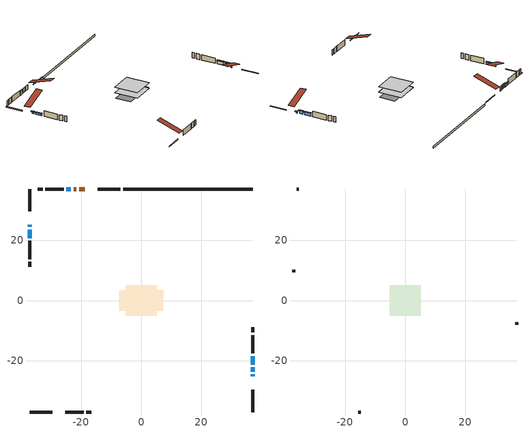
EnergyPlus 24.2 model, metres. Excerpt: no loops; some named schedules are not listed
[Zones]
conditioned space
 floor adiabatic (Floor2 construction): -5.02,-5.02 -5.02,5.02 5.02,5.02 5.02,-5.02 z0.98
 floor adiabatic (AdiabaticFloorConstruction): -5.12,-5.12 -5.12,5.12 5.12,5.12 5.12,-5.12 z0.98
 floor foundation (Slab1 construction): -7.38,-3.41 -7.38,3.41 7.38,3.41 7.38,-3.41 z0
 wall outside (RimJoist1 construction): -6.99,37.1 -14.39,37.1 / -37.1,-37.1 -29.7,-37.1 / -37.1,37.1 -37.1,29.7 / 37.1,-37.1 37.1,-29.7 z0.98:1.28
 wall outside (AdiabaticWallConstruction 1): -18.88,37.1 -20.7,37.1 / -21.63,37.1 -22.54,37.1 z0.98:3.01
 wall outside (AdiabaticWallConstruction): 37.1,-25.21 37.1,-24.6 z0.98:1.59; 37.1,-23.67 37.1,-22.25 / 37.1,-21.32 37.1,-18.48 / -23.46,37.1 -24.89,37.1 z0.98:2.4; -37.1,25.21 -37.1,24.5 / -37.1,23.57 -37.1,20.73 z0.98:1.9
 wall outside (Wall1 construction): -25.81,37.1 -31.86,37.1 / -25.21,-37.1 -19.16,-37.1 / -37.1,19.8 -37.1,13.75 / 37.1,-17.55 37.1,-11.5 z0.98:3.42
 wall outside (Wall2 construction): -32.79,37.1 -34.44,37.1 / -18.23,-37.1 -16.59,-37.1 / -37.1,12.82 -37.1,11.18 / 37.1,-10.57 37.1,-8.93 z0.98:3.42
 wall foundation (FoundationWall1 construction): 37.1,37.1 -6.06,37.1 z0:0.98
 window (WindowConstruction): 37.1,-25.21 37.1,-24.6 z0.98:1.59
 window (WindowConstruction 1): 37.1,-23.67 37.1,-22.25 z0.98:2.4
 window (WindowConstruction 2): 37.1,-21.32 37.1,-18.48 z0.98:2.4
 window (WindowConstruction 3): -23.47,37.1 -24.89,37.1 z0.98:2.4
 window (WindowConstruction 4): -37.1,25.21 -37.1,24.5 z0.98:1.89
 window (WindowConstruction 5): -37.1,23.57 -37.1,20.73 z0.98:1.89
 door (Door): -18.88,37.1 -20.7,37.1 z0.98:3.01
 door (Door 1): -21.63,37.1 -22.54,37.1 z0.98:3.01
 ceiling adiabatic (AdiabaticFloorConstruction): 5.12,-5.12 5.12,5.12 -5.12,5.12 -5.12,-5.12 z0.98
attic - vented
 floor to conditioned space (Floor1 construction Reversed): -5.12,-5.12 -5.12,5.12 5.12,5.12 5.12,-5.12 z3.42
 wall outside (Wall3 construction): -35.37,37.1 -36.17,37.1 / -15.66,-37.1 -14.86,-37.1 / -37.1,10.25 -37.1,9.44 / 37.1,-8 37.1,-7.19 z0.98:3.42
 roof outside (Roof1 construction): -17.95,37.1,3.42 -17.95,27.13,6.74 -15.32,27.13,6.74 -15.32,37.1,3.42; -26.14,-37.1,3.42 -26.14,-27.13,6.74 -28.77,-27.13,6.74 -28.77,-37.1,3.42; -37.1,26.14,3.42 -27.13,26.14,6.74 -27.13,28.77,6.74 -37.1,28.77,3.42; 37.1,-26.14,3.42 27.13,-26.14,6.74 27.13,-28.77,6.74 37.1,-28.77,3.42
shading: 37.1,-24.42 37.1,-25.39 37.71,-25.39 37.71,-24.42 z1.77; 37.1,-22.07 37.1,-23.85 37.71,-23.85 37.71,-22.07 z2.58; 37.1,-18.3 37.1,-21.5 37.71,-21.5 37.71,-18.3 z2.58; -25.07,37.1 -23.29,37.1 -23.29,37.71 -25.07,37.71 z2.58; -37.1,24.32 -37.1,25.39 -37.71,25.39 -37.71,24.32 z2.07; -37.1,20.55 -37.1,23.75 -37.71,23.75 -37.71,20.55 z2.07
[Building]
Building 1: Terrain=Suburbs
[Site:Location]
Windsor AP_ON: Latitude {deg}=42.28; Longitude {deg}=-82.96; Time Zone {hr}=-5; Elevation {m}=190; Keep Site Location Information=Yes
[Site:GroundTemperature:Shallow]
6.34957, 4.46684, 4.31606, 5.20952, 8.79623, 12.3662, 15.4612, 17.4219, 17.5884, 15.9938, 12.9777, 9.51722
[Site:WaterMainsTemperature]
Calculation Method=Schedule; Temperature Schedule=mains temperature schedule
[Material] Roughness=Rough; Thermal Absorptance=0.9
Name | Thickness {m} | Conductivity {W/m-K} | Density {kg/m3} | Specific Heat {J/kg-K} | Solar Absorptance | Visible Absorptance
asphalt or fiberglass shingles | 0.00635 | 0.162714 | 1121.4 | 1465.45 | 0.4 | 0.4
ceiling stud and cavity | 0.1397 | 0.117363 | 65.682 | 1177.47 | 0.7 | 0.7
concrete 4.0 in. | 0.1016 | 1.803125 | 2242.8 | 837.4 | 0.7 | 0.7
concrete 8.0 in. | 0.2032 | 1.803125 | 2242.8 | 837.4 | 0.7 | 0.7
door material | 0.04445 | 0.053851 | 512.64 | 1214.23 | 0.7 | 0.7
exterior vertical ins | 0.00202101 | 0.029427 | 32.04 | 1214.23 | 0.7 | 0.7
floor covering | 0.0127 | 9.015625 | 54.468 | 1339.84 | 0.6 | 0.6
floor covering 1 | 0.0127 | 0.0433444 | 54.468 | 1339.84 | 0.6 | 0.6
floor rigid ins; wall rigid ins | 0.512978 | 0.029427 | 32.04 | 1214.23 | 0.7 | 0.7
floor stud and cavity | 0.0889 | 0.340671 | 50.32683 | 1063.81 | 0.7 | 0.7
floor stud and cavity 1 | 0.1397 | 1.75129 | 37.0049 | 1207.88 | 0.7 | 0.7
furniture material conditioned space 1 | 0.1524 | 0.115458 | 640.8 | 1214.23 | 0.6 | 0.6
gypsum board | 0.00254 | 0.160291 | 801 | 837.4 | 0.6 | 0.6
gypsum board 1 | 0.0127 | 0.160291 | 801 | 837.4 | 0.6 | 0.6
gypsum board 2 | 0.0127 | 0.160291 | 801 | 837.4 | 0.7 | 0.7
osb sheathing 0.75 in. | 0.01905 | 0.115458 | 512.64 | 1214.23 | 0.7 | 0.7
rim joist stud and cavity | 0.0508 | 0.165372 | 50.32683 | 1063.81 | 0.6 | 0.6
wall stud and cavity | 0.0889 | 0.200972 | 50.32683 | 1063.81 | 0.7 | 0.7
wall stud and cavity 1 | 0.0889 | 0.28015 | 50.32683 | 1063.81 | 0.7 | 0.7
wall stud and cavity 2 | 0.0889 | 6.1454 | 50.32683 | 1063.81 | 0.6 | 0.6
wall stud and cavity 3 | 0.0889 | 0.380278 | 52.3479 | 1209.89 | 0.7 | 0.7
wall stud and cavity 4 | 0.0889 | 0.391764 | 83.0341 | 1211.67 | 0.7 | 0.7
wood siding | 0.00254 | 0.102417 | 544.68 | 1172.36 | 0.91 | 0.91
wood siding 1; wood siding 2; wood siding 3 | 0.0254 | 0.102417 | 544.68 | 1172.36 | 0.7 | 0.7
[WindowMaterial:SimpleGlazingSystem]
Name | U-Factor {W/m2-K} | Solar Heat Gain Coefficient
WindowMaterial | 2.94461 | 0.43
WindowMaterial 1 | 2.87534 | 0.52
WindowMaterial 2 | 2.78222 | 0.61
WindowMaterial 3 | 2.89919 | 0.49
WindowMaterial 4 | 2.8214 | 0.58
[Construction]
AdiabaticFloorConstruction: floor stud and cavity 1, floor rigid ins, osb sheathing 0.75 in., floor covering 1
AdiabaticWallConstruction: wood siding 2, wall rigid ins, wall stud and cavity 3, gypsum board 1
AdiabaticWallConstruction 1: wood siding 3, wall rigid ins, wall stud and cavity 3, gypsum board 1
Door; Door 1: door material
Floor1 construction Reversed: gypsum board 1, ceiling stud and cavity
Floor2 construction: floor stud and cavity, floor covering
FoundationWall1 construction: concrete 8.0 in., gypsum board 2
furniture construction conditioned space 1: furniture material conditioned space 1
PartitionWallConstruction: gypsum board 1, wall stud and cavity 4, gypsum board 1
RimJoist1 construction: wood siding 1, rim joist stud and cavity
Roof1 construction: asphalt or fiberglass shingles
Slab1 construction: concrete 4.0 in.
Wall1 construction: wood siding, wall stud and cavity, gypsum board
Wall2 construction: wood siding, wall stud and cavity 1, gypsum board
Wall3 construction: wood siding, wall stud and cavity 2
WindowConstruction: WindowMaterial
WindowConstruction 1; WindowConstruction 3: WindowMaterial 1
WindowConstruction 2: WindowMaterial 2
WindowConstruction 4: WindowMaterial 3
WindowConstruction 5: WindowMaterial 4
[Zone] Multiplier=1; Part of Total Floor Area=Yes
Name | Volume {m3}
attic - vented | 56.4636
conditioned space | 403.6
[Space]
Name | Zone | Volume {m3}
attic - vented 1 | attic - vented | 56.4636
conditioned space 1 | conditioned space | 403.6
[ZoneInfiltration:EffectiveLeakageArea]
infil attic - vented 1: Zone or Space=attic - vented 1; Schedule=Always On Discrete; Effective Air Leakage Area {cm2}=4653.33; Stack Coefficient=0.000400575; Wind Coefficient=1.35227e-05
[ZoneMixing]
whole house fan mix: Zone or Space=attic - vented; Schedule=Always On Continuous; Design Flow Rate Calculation Method=Flow/Zone; Design Flow Rate {m3/s}=0; Source Zone or Space=conditioned space
[SurfaceProperty:ExposedFoundationPerimeter]
Slab1: Exposed Perimeter Calculation Method=TotalExposedPerimeter; Total Exposed Perimeter {m}=43.161
[InternalMass] Zone or ZoneList=conditioned space; Space or SpaceList=conditioned space 1
Name | Construction | Surface Area {m2}
furniture mass conditioned space 1 | furniture construction conditioned space 1 | 122.464
partition wall mass | PartitionWallConstruction | 205.43
[Lights]
interior lighting: Zone or ZoneList or Space or SpaceList=conditioned space 1; Schedule=interior lighting schedule; Design Level Calculation Method=LightingLevel; Lighting Level {W}=343.2; Return Air Fraction=0; Fraction Radiant=0.6; Fraction Visible=0.2; Fraction Replaceable=1
[People]
occupants: Zone or ZoneList or Space or SpaceList=conditioned space 1; Number of People Schedule=occupants schedule; Number of People Calculation Method=People; Number of People=3; Fraction Radiant=0.314171; Sensible Heat Fraction=0.56303; Activity Level Schedule=occupants activity schedule; Carbon Dioxide Generation Rate {m3/s-W}=0; Enable ASHRAE 55 Comfort Warnings=No; Mean Radiant Temperature Calculation Type=EnclosureAveraged
[ElectricEquipment] Zone or ZoneList or Space or SpaceList=conditioned space 1; Design Level Calculation Method=EquipmentLevel
Name | Schedule | Design Level {W} | Fraction Latent | Fraction Radiant | Fraction Lost
clothes dryer | clothes dryer schedule | 140.772 | 0.015 | 0.081 | 0.85
clothes washer | clothes washer schedule | 32.1985 | 0.03 | 0.162 | 0.7
cooking range | cooking range schedule | 215.147 | 0.08 | 0.432 | 0.2
dishwasher | dishwasher schedule | 66.8632 | 0.3 | 0.18 | 0.4
fridge | fridge schedule | 72.9452 | 0 | 0.6 | 0
mech vent house fan | mech vent house fan schedule | 0 | 0 | 0 | 1
mech vent house fan cfis | mech vent house fan cfis schedule | 0 | 0 | 0 | 0
misc plug loads | misc plug loads schedule | 494.7 | 0.045 | 0.513 | 0.1
whole house fan | Always On Discrete | 0 | 0 | 0 | 1
[OtherEquipment] Zone or ZoneList or Space or SpaceList=conditioned space 1; Design Level Calculation Method=EquipmentLevel
Name | Fuel Type | Schedule | Design Level {W} | Fraction Latent | Fraction Radiant | Fraction Lost
clothes dryer 1 | Electricity | clothes dryer schedule | 0 | 0.015 | 0.081 | 0.85
cooking range 1 | Electricity | cooking range schedule | 0 | 0.08 | 0.432 | 0.2
general water use latent | None | general water use schedule | 62.594 | 1 | 0 | 0
general water use sensible | None | general water use schedule | -61.6891 | 0 | 0.6 | 0
mech vent house fan latent load | None | Always On Discrete | 0 | 1 | 0 | 0
mech vent house fan sensible load | None | Always On Discrete | 0 | 0 | 0 | 0
water heater energy adjustment1 | NaturalGas | Always On Discrete | 0.01 | 0 | 0 | 1
[ZoneInfiltration:DesignFlowRate] Zone or ZoneList or Space or SpaceList=conditioned space 1; Schedule=Always On Discrete; Design Flow Rate Calculation Method=Flow/Zone; Design Flow Rate {m3/s}=0
infil flow; natural vent flow; whole house fan flow
[AvailabilityManager:Scheduled]
furnace airloop Availability Manager: Schedule=Always On Discrete
[Foundation:Kiva]
Foundation Kiva 1: Initial Indoor Air Temperature {C}=18; Wall Height Above Grade {m}=0.979993; Wall Depth Below Slab {m}=0.2032; Custom Block Material Name 1=exterior vertical ins; Custom Block Depth 1 {m}=0.979993; Custom Block X Position 1 {m}=0.2159; Custom Block Z Position 1 {m}=0
[Foundation:Kiva:Settings]
Soil Conductivity {W/m-K}=0.849921; Soil Density {kg/m3}=1842.3; Soil Specific Heat {J/kg-K}=418.7; Ground Solar Absorptivity=0.9; Ground Thermal Absorptivity=0.9; Ground Surface Roughness {m}=0.03; Far-Field Width {m}=40; Deep-Ground Boundary Condition=ZeroFlux; Deep-Ground Depth {m}=40; Minimum Cell Dimension {m}=0.2; Maximum Cell Growth Coefficient=3; Simulation Timestep=Timestep
[Exterior:Lights]
exterior lighting: Schedule=exterior lighting schedule; Design Level {W}=75.6
[EnergyManagementSystem:GlobalVariable]
furnace_airloop_Fan_RTF
infil_program_Qfan
infil_program_Qinf
natural_vent_program_Qnv
natural_vent_program_Qwhf
[EnergyManagementSystem:Sensor]
Name | Output:Variable or Output:Meter Index Key | Output:Variable or Output:Meter
airflow_gain | infil flow | Infiltration Sensible Heat Gain Energy
airflow_gain_1 | natural vent flow | Infiltration Sensible Heat Gain Energy
airflow_gain_2 | whole house fan flow | Infiltration Sensible Heat Gain Energy
airflow_loss | infil flow | Infiltration Sensible Heat Loss Energy
airflow_loss_1 | natural vent flow | Infiltration Sensible Heat Loss Energy
airflow_loss_2 | whole house fan flow | Infiltration Sensible Heat Loss Energy
clg_load_cond |  | Cooling:EnergyTransfer:Zone:CONDITIONED SPACE
clg_sp_s; clg_sp_s_1 | cooling setpoint | Schedule Value
clothes_dryer_exhaust_0_sch_s | clothes dryer exhaust 0 schedule | Schedule Value
cool_season | cooling season schedule | Schedule Value
htg_load_cond |  | Heating:EnergyTransfer:Zone:CONDITIONED SPACE
htg_sp_s; htg_sp_s_1 | heating setpoint | Schedule Value
ig_ee_conv | clothes dryer | Electric Equipment Convective Heating Energy
ig_ee_conv_2 | cooking range | Electric Equipment Convective Heating Energy
ig_ee_conv_4 | fridge | Electric Equipment Convective Heating Energy
ig_ee_conv_5 | misc plug loads | Electric Equipment Convective Heating Energy
ig_ee_conv_6 | whole house fan | Electric Equipment Convective Heating Energy
ig_ee_rad | clothes dryer | Electric Equipment Radiant Heating Energy
ig_ee_rad_2 | cooking range | Electric Equipment Radiant Heating Energy
ig_ee_rad_4 | fridge | Electric Equipment Radiant Heating Energy
ig_ee_rad_5 | misc plug loads | Electric Equipment Radiant Heating Energy
ig_ee_rad_6 | whole house fan | Electric Equipment Radiant Heating Energy
ig_lgt_conv | interior lighting | Lights Convective Heating Energy
ig_lgt_rad | interior lighting | Lights Radiant Heating Energy
ig_lgt_vis | interior lighting | Lights Visible Radiation Heating Energy
ig_oe_conv | clothes dryer 1 | Other Equipment Convective Heating Energy
ig_oe_conv_1 | cooking range 1 | Other Equipment Convective Heating Energy
ig_oe_conv_2 | general water use latent | Other Equipment Convective Heating Energy
ig_oe_conv_3 | general water use sensible | Other Equipment Convective Heating Energy
ig_oe_conv_4 | water heater energy adjustment1 | Other Equipment Convective Heating Energy
ig_oe_rad | clothes dryer 1 | Other Equipment Radiant Heating Energy
ig_oe_rad_1 | cooking range 1 | Other Equipment Radiant Heating Energy
ig_oe_rad_2 | general water use latent | Other Equipment Radiant Heating Energy
ig_oe_rad_3 | general water use sensible | Other Equipment Radiant Heating Energy
ig_oe_rad_4 | water heater energy adjustment1 | Other Equipment Radiant Heating Energy
ig_ppl_conv | occupants | People Convective Heating Energy
ig_ppl_rad | occupants | People Radiant Heating Energy
im_conv | furniture mass conditioned space 1 | Surface Inside Face Convection Heat Gain Energy
im_conv_1 | partition wall mass | Surface Inside Face Convection Heat Gain Energy
im_ig | furniture mass conditioned space 1 | Surface Inside Face Internal Gains Radiation Heat Gain Energy
im_ig_1 | partition wall mass | Surface Inside Face Internal Gains Radiation Heat Gain Energy
im_lgt | furniture mass conditioned space 1 | Surface Inside Face Lights Radiation Heat Gain Energy
im_lgt_1 | partition wall mass | Surface Inside Face Lights Radiation Heat Gain Energy
im_sol | furniture mass conditioned space 1 | Surface Inside Face Solar Radiation Heat Gain Energy
im_sol_1 | partition wall mass | Surface Inside Face Solar Radiation Heat Gain Energy
im_surf | furniture mass conditioned space 1 | Surface Inside Face Net Surface Thermal Radiation Heat Gain Energy
im_surf_1 | partition wall mass | Surface Inside Face Net Surface Thermal Radiation Heat Gain Energy
mv_conv | mech vent house fan | Electric Equipment Convective Heating Energy
mv_conv_1 | mech vent house fan cfis | Electric Equipment Convective Heating Energy
mv_conv_2 | mech vent house fan latent load | Other Equipment Convective Heating Energy
mv_conv_3 | mech vent house fan sensible load | Other Equipment Convective Heating Energy
mv_rad | mech vent house fan | Electric Equipment Radiant Heating Energy
mv_rad_1 | mech vent house fan cfis | Electric Equipment Radiant Heating Energy
mv_rad_2 | mech vent house fan latent load | Other Equipment Radiant Heating Energy
mv_rad_3 | mech vent house fan sensible load | Other Equipment Radiant Heating Energy
natural_vent_s | natural vent schedule | Schedule Value
out_pb_s |  | Site Outdoor Air Barometric Pressure
out_wt_s |  | Site Outdoor Air Humidity Ratio
site_vw_s |  | Site Wind Speed
ss_back_out | Window1 | Surface Window Shortwave from Zone Back Out Window Heat Transfer Rate
ss_back_out_1 | Window2 | Surface Window Shortwave from Zone Back Out Window Heat Transfer Rate
ss_back_out_2 | Window4 | Surface Window Shortwave from Zone Back Out Window Heat Transfer Rate
ss_back_out_3 | Window5 | Surface Window Shortwave from Zone Back Out Window Heat Transfer Rate
ss_back_out_4 | Window7 | Surface Window Shortwave from Zone Back Out Window Heat Transfer Rate
ss_back_out_5 | Window8 | Surface Window Shortwave from Zone Back Out Window Heat Transfer Rate
ss_conv | Door1 | Surface Inside Face Convection Heat Gain Energy
ss_conv_1 | Door3 | Surface Inside Face Convection Heat Gain Energy
ss_conv_2 | Window1 | Surface Inside Face Convection Heat Gain Energy
ss_conv_3 | Window2 | Surface Inside Face Convection Heat Gain Energy
ss_conv_4 | Window4 | Surface Inside Face Convection Heat Gain Energy
ss_conv_5 | Window5 | Surface Inside Face Convection Heat Gain Energy
ss_conv_6 | Window7 | Surface Inside Face Convection Heat Gain Energy
ss_conv_7 | Window8 | Surface Inside Face Convection Heat Gain Energy
ss_ig | Door1 | Surface Inside Face Internal Gains Radiation Heat Gain Energy
ss_ig_1 | Door3 | Surface Inside Face Internal Gains Radiation Heat Gain Energy
ss_ig_2 | Window1 | Surface Inside Face Internal Gains Radiation Heat Gain Energy
ss_ig_3 | Window2 | Surface Inside Face Internal Gains Radiation Heat Gain Energy
ss_ig_4 | Window4 | Surface Inside Face Internal Gains Radiation Heat Gain Energy
ss_ig_5 | Window5 | Surface Inside Face Internal Gains Radiation Heat Gain Energy
ss_ig_6 | Window7 | Surface Inside Face Internal Gains Radiation Heat Gain Energy
ss_ig_7 | Window8 | Surface Inside Face Internal Gains Radiation Heat Gain Energy
ss_lgt | Door1 | Surface Inside Face Lights Radiation Heat Gain Energy
ss_lgt_1 | Door3 | Surface Inside Face Lights Radiation Heat Gain Energy
ss_sol | Door1 | Surface Inside Face Solar Radiation Heat Gain Energy
ss_sol_1 | Door3 | Surface Inside Face Solar Radiation Heat Gain Energy
ss_surf | Door1 | Surface Inside Face Net Surface Thermal Radiation Heat Gain Energy
ss_surf_1 | Door3 | Surface Inside Face Net Surface Thermal Radiation Heat Gain Energy
ss_surf_2 | Window1 | Surface Inside Face Net Surface Thermal Radiation Heat Gain Energy
ss_surf_3 | Window2 | Surface Inside Face Net Surface Thermal Radiation Heat Gain Energy
ss_surf_4 | Window4 | Surface Inside Face Net Surface Thermal Radiation Heat Gain Energy
ss_surf_5 | Window5 | Surface Inside Face Net Surface Thermal Radiation Heat Gain Energy
ss_surf_6 | Window7 | Surface Inside Face Net Surface Thermal Radiation Heat Gain Energy
ss_surf_7 | Window8 | Surface Inside Face Net Surface Thermal Radiation Heat Gain Energy
ss_trans_in | Window1 | Surface Window Transmitted Solar Radiation Rate
ss_trans_in_1 | Window2 | Surface Window Transmitted Solar Radiation Rate
ss_trans_in_2 | Window4 | Surface Window Transmitted Solar Radiation Rate
ss_trans_in_3 | Window5 | Surface Window Transmitted Solar Radiation Rate
ss_trans_in_4 | Window7 | Surface Window Transmitted Solar Radiation Rate
ss_trans_in_5 | Window8 | Surface Window Transmitted Solar Radiation Rate
ss_trans_out | Window1 | Surface Inside Face Initial Transmitted Diffuse Transmitted Out Window Solar Radiation Rate
ss_trans_out_1 | Window2 | Surface Inside Face Initial Transmitted Diffuse Transmitted Out Window Solar Radiation Rate
ss_trans_out_2 | Window4 | Surface Inside Face Initial Transmitted Diffuse Transmitted Out Window Solar Radiation Rate
ss_trans_out_3 | Window5 | Surface Inside Face Initial Transmitted Diffuse Transmitted Out Window Solar Radiation Rate
ss_trans_out_4 | Window7 | Surface Inside Face Initial Transmitted Diffuse Transmitted Out Window Solar Radiation Rate
ss_trans_out_5 | Window8 | Surface Inside Face Initial Transmitted Diffuse Transmitted Out Window Solar Radiation Rate
s_conv | Floor1 | Surface Inside Face Convection Heat Gain Energy
s_conv_1 | Floor2 | Surface Inside Face Convection Heat Gain Energy
s_conv_10 | Wall1:0 | Surface Inside Face Convection Heat Gain Energy
s_conv_11 | Wall1:180 | Surface Inside Face Convection Heat Gain Energy
s_conv_12 | Wall1:270 | Surface Inside Face Convection Heat Gain Energy
s_conv_13 | Wall1:90 | Surface Inside Face Convection Heat Gain Energy
s_conv_14 | Wall2:0 | Surface Inside Face Convection Heat Gain Energy
s_conv_15 | Wall2:180 | Surface Inside Face Convection Heat Gain Energy
s_conv_16 | Wall2:270 | Surface Inside Face Convection Heat Gain Energy
s_conv_17 | Wall2:90 | Surface Inside Face Convection Heat Gain Energy
s_conv_2 | FoundationWall1 | Surface Inside Face Convection Heat Gain Energy
s_conv_3 | inferred conditioned ceiling | Surface Inside Face Convection Heat Gain Energy
s_conv_4 | inferred conditioned floor | Surface Inside Face Convection Heat Gain Energy
s_conv_5 | RimJoist1:0 | Surface Inside Face Convection Heat Gain Energy
s_conv_6 | RimJoist1:180 | Surface Inside Face Convection Heat Gain Energy
s_conv_7 | RimJoist1:270 | Surface Inside Face Convection Heat Gain Energy
s_conv_8 | RimJoist1:90 | Surface Inside Face Convection Heat Gain Energy
s_conv_9 | Slab1 | Surface Inside Face Convection Heat Gain Energy
s_ig | Floor1 | Surface Inside Face Internal Gains Radiation Heat Gain Energy
s_ig_1 | Floor2 | Surface Inside Face Internal Gains Radiation Heat Gain Energy
s_ig_10 | Wall1:0 | Surface Inside Face Internal Gains Radiation Heat Gain Energy
s_ig_11 | Wall1:180 | Surface Inside Face Internal Gains Radiation Heat Gain Energy
s_ig_12 | Wall1:270 | Surface Inside Face Internal Gains Radiation Heat Gain Energy
s_ig_13 | Wall1:90 | Surface Inside Face Internal Gains Radiation Heat Gain Energy
s_ig_14 | Wall2:0 | Surface Inside Face Internal Gains Radiation Heat Gain Energy
s_ig_15 | Wall2:180 | Surface Inside Face Internal Gains Radiation Heat Gain Energy
s_ig_16 | Wall2:270 | Surface Inside Face Internal Gains Radiation Heat Gain Energy
s_ig_17 | Wall2:90 | Surface Inside Face Internal Gains Radiation Heat Gain Energy
s_ig_2 | FoundationWall1 | Surface Inside Face Internal Gains Radiation Heat Gain Energy
s_ig_3 | inferred conditioned ceiling | Surface Inside Face Internal Gains Radiation Heat Gain Energy
s_ig_4 | inferred conditioned floor | Surface Inside Face Internal Gains Radiation Heat Gain Energy
s_ig_5 | RimJoist1:0 | Surface Inside Face Internal Gains Radiation Heat Gain Energy
s_ig_6 | RimJoist1:180 | Surface Inside Face Internal Gains Radiation Heat Gain Energy
s_ig_7 | RimJoist1:270 | Surface Inside Face Internal Gains Radiation Heat Gain Energy
s_ig_8 | RimJoist1:90 | Surface Inside Face Internal Gains Radiation Heat Gain Energy
s_ig_9 | Slab1 | Surface Inside Face Internal Gains Radiation Heat Gain Energy
s_lgt | Floor1 | Surface Inside Face Lights Radiation Heat Gain Energy
s_lgt_1 | Floor2 | Surface Inside Face Lights Radiation Heat Gain Energy
s_lgt_10 | Wall1:0 | Surface Inside Face Lights Radiation Heat Gain Energy
s_lgt_11 | Wall1:180 | Surface Inside Face Lights Radiation Heat Gain Energy
s_lgt_12 | Wall1:270 | Surface Inside Face Lights Radiation Heat Gain Energy
s_lgt_13 | Wall1:90 | Surface Inside Face Lights Radiation Heat Gain Energy
s_lgt_14 | Wall2:0 | Surface Inside Face Lights Radiation Heat Gain Energy
s_lgt_15 | Wall2:180 | Surface Inside Face Lights Radiation Heat Gain Energy
s_lgt_16 | Wall2:270 | Surface Inside Face Lights Radiation Heat Gain Energy
s_lgt_17 | Wall2:90 | Surface Inside Face Lights Radiation Heat Gain Energy
s_lgt_2 | FoundationWall1 | Surface Inside Face Lights Radiation Heat Gain Energy
s_lgt_3 | inferred conditioned ceiling | Surface Inside Face Lights Radiation Heat Gain Energy
s_lgt_4 | inferred conditioned floor | Surface Inside Face Lights Radiation Heat Gain Energy
s_lgt_5 | RimJoist1:0 | Surface Inside Face Lights Radiation Heat Gain Energy
s_lgt_6 | RimJoist1:180 | Surface Inside Face Lights Radiation Heat Gain Energy
s_lgt_7 | RimJoist1:270 | Surface Inside Face Lights Radiation Heat Gain Energy
s_lgt_8 | RimJoist1:90 | Surface Inside Face Lights Radiation Heat Gain Energy
s_lgt_9 | Slab1 | Surface Inside Face Lights Radiation Heat Gain Energy
s_sol | Floor1 | Surface Inside Face Solar Radiation Heat Gain Energy
s_sol_1 | Floor2 | Surface Inside Face Solar Radiation Heat Gain Energy
s_sol_10 | Wall1:0 | Surface Inside Face Solar Radiation Heat Gain Energy
s_sol_11 | Wall1:180 | Surface Inside Face Solar Radiation Heat Gain Energy
s_sol_12 | Wall1:270 | Surface Inside Face Solar Radiation Heat Gain Energy
s_sol_13 | Wall1:90 | Surface Inside Face Solar Radiation Heat Gain Energy
s_sol_14 | Wall2:0 | Surface Inside Face Solar Radiation Heat Gain Energy
s_sol_15 | Wall2:180 | Surface Inside Face Solar Radiation Heat Gain Energy
s_sol_16 | Wall2:270 | Surface Inside Face Solar Radiation Heat Gain Energy
s_sol_17 | Wall2:90 | Surface Inside Face Solar Radiation Heat Gain Energy
s_sol_2 | FoundationWall1 | Surface Inside Face Solar Radiation Heat Gain Energy
s_sol_3 | inferred conditioned ceiling | Surface Inside Face Solar Radiation Heat Gain Energy
s_sol_4 | inferred conditioned floor | Surface Inside Face Solar Radiation Heat Gain Energy
s_sol_5 | RimJoist1:0 | Surface Inside Face Solar Radiation Heat Gain Energy
s_sol_6 | RimJoist1:180 | Surface Inside Face Solar Radiation Heat Gain Energy
s_sol_7 | RimJoist1:270 | Surface Inside Face Solar Radiation Heat Gain Energy
s_sol_8 | RimJoist1:90 | Surface Inside Face Solar Radiation Heat Gain Energy
s_sol_9 | Slab1 | Surface Inside Face Solar Radiation Heat Gain Energy
s_surf | Floor1 | Surface Inside Face Net Surface Thermal Radiation Heat Gain Energy
s_surf_1 | Floor2 | Surface Inside Face Net Surface Thermal Radiation Heat Gain Energy
s_surf_10 | Wall1:0 | Surface Inside Face Net Surface Thermal Radiation Heat Gain Energy
s_surf_11 | Wall1:180 | Surface Inside Face Net Surface Thermal Radiation Heat Gain Energy
s_surf_12 | Wall1:270 | Surface Inside Face Net Surface Thermal Radiation Heat Gain Energy
s_surf_13 | Wall1:90 | Surface Inside Face Net Surface Thermal Radiation Heat Gain Energy
s_surf_14 | Wall2:0 | Surface Inside Face Net Surface Thermal Radiation Heat Gain Energy
s_surf_15 | Wall2:180 | Surface Inside Face Net Surface Thermal Radiation Heat Gain Energy
s_surf_16 | Wall2:270 | Surface Inside Face Net Surface Thermal Radiation Heat Gain Energy
